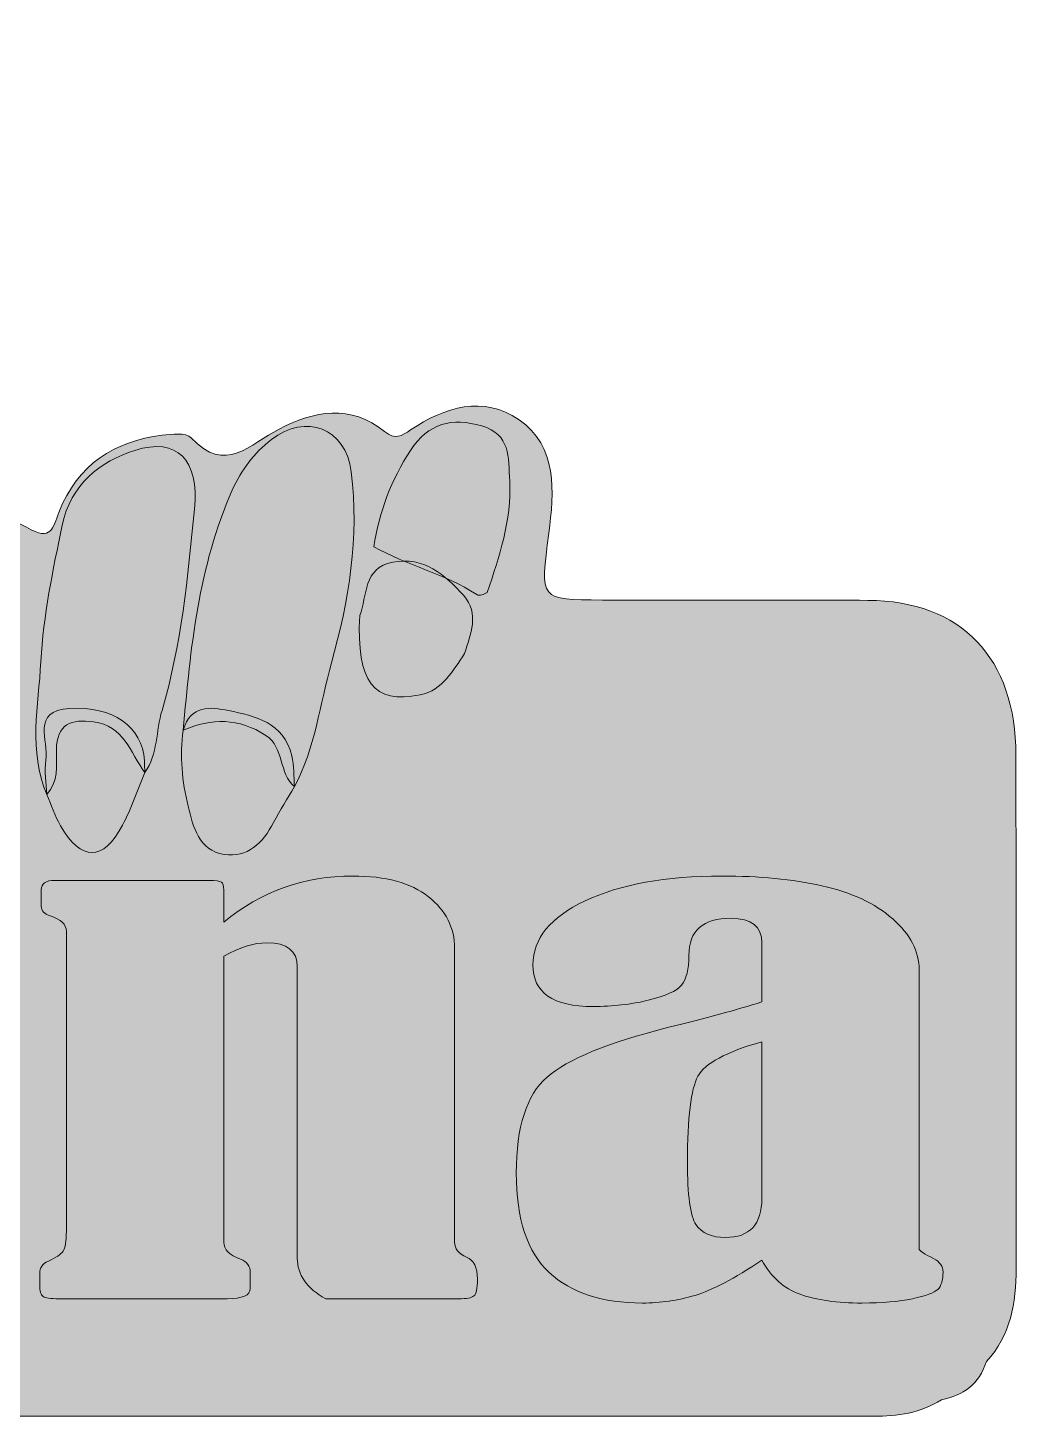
# Model space of a CAD drawing. Extents: x 573 to 1427, y -1386 to -613.
# Drawn here: x 1208.8 to 1426.8, y -1386.4 to -1080.2 of the extents above; entities that cross this region are included whole.
import ezdxf

# ---------------------------------------------------------------- set-up
doc = ezdxf.new("R2010")
doc.units = 0
doc.header["$MEASUREMENT"] = 0
doc.layers.add('katman 1', color=7, linetype='Continuous')

# ---------------------------------------------------------------- blocks, each defined once
blk = doc.blocks.new('block 4')
at = {"layer": 'katman 1', "true_color": 0x00000a}
h = blk.add_hatch(color=178, dxfattribs=at)
h.dxf.hatch_style = 2
edge = h.paths.add_edge_path()
edge.add_spline(control_points=[(1426.78, -1240.66), (1426.76, -1219.2), (1414.77, -1206.6), (1394.11, -1206.49), (1374.6, -1206.38), (1355.09, -1206.43), (1335.58, -1206.41), (1321.54, -1206.39), (1321.82, -1206.42), (1323.74, -1191.69), (1324.93, -1182.56), (1325.68, -1172.51), (1317.17, -1166.65), (1309.32, -1161.25), (1300.82, -1163.8), (1293.26, -1168.9), (1291.26, -1170.25), (1289.88, -1171.16), (1287.53, -1169.25), (1280, -1163.15), (1271.96, -1164.7), (1264.24, -1168.72), (1257.92, -1172.01), (1252.33, -1178.82), (1244.83, -1170.63), (1243.72, -1169.42), (1240.58, -1169.84), (1238.44, -1170.09), (1227.87, -1171.36), (1219.88, -1176.52), (1215.67, -1187.08), (1214.32, -1190.47), (1214.16, -1193.62), (1208.56, -1190.38), (1200.83, -1185.91), (1186.03, -1190.54), (1182.24, -1198.52), (1177.64, -1208.23), (1170.8, -1205.93), (1162.95, -1205.47), (1173.82, -1193.38), (1175.56, -1179.94), (1166.06, -1172.76), (1159.01, -1167.42), (1158.72, -1161.79), (1160.05, -1154.54), (1160.6, -1152.01), (1159, -1149.74), (1157.63, -1152.3), (1153.94, -1159.22), (1147.8, -1165.09), (1147.78, -1173.84), (1150.04, -1175.64), (1152.56, -1174.44), (1154.96, -1174.56), (1162.54, -1174.95), (1166.39, -1179.95), (1165.75, -1188.51), (1165.17, -1196.28), (1160.25, -1201), (1153.46, -1200.31), (1146.25, -1199.58), (1141.83, -1193.65), (1142.62, -1185.97), (1142.88, -1183.37), (1145.32, -1180.64), (1142.43, -1178.12), (1137.31, -1177.93), (1134.95, -1181.24), (1133.55, -1185.75), (1132.14, -1201.27), (1129.66, -1203.64), (1114.57, -1203.65), (1068.43, -1203.66), (1022.29, -1203.65), (976.14, -1203.65), (947.86, -1203.65), (919.56, -1203.35), (891.28, -1203.83), (882.37, -1203.98), (877.41, -1200.43), (874.65, -1192.06), (872.69, -1186.13), (871.13, -1180.03), (868.48, -1174.35), (854.98, -1156.14), (848.08, -1135.06), (843.56, -1112.91), (841.91, -1104.83), (841.56, -1096.57), (840.19, -1088.46), (839.62, -1085.05), (839.78, -1080.22), (833.97, -1082.85), (832.46, -1089.63), (832.6, -1096.44), (833.54, -1103.28), (836.02, -1121.41), (841.5, -1138.75), (846.28, -1156.27), (847.77, -1161.73), (848.65, -1165.68), (841.83, -1169.16), (830.58, -1174.88), (829.71, -1190.8), (838.81, -1200.68), (840.27, -1202.27), (843.65, -1202.32), (843.21, -1205.77), (832.37, -1206.01), (832.37, -1206.01), (826.88, -1196.39), (821.12, -1186.29), (809.26, -1180.88), (799.42, -1186.14), (792.25, -1189.97), (790.22, -1186.95), (786.65, -1181.79), (778.52, -1170.04), (761.62, -1166.57), (753.59, -1175.1), (750.48, -1178.41), (749, -1178.07), (745.63, -1176.15), (737.2, -1171.32), (727.67, -1167.96), (719.11, -1173.83), (713.72, -1177.53), (710.1, -1176.97), (704.72, -1175.22), (686.99, -1169.45), (677.51, -1178), (679.61, -1197.2), (679.7, -1198.05), (679.67, -1198.98), (679.99, -1199.73), (682.74, -1206.18), (679.31, -1206.55), (674.38, -1206.52), (652.13, -1206.36), (629.87, -1206.35), (607.61, -1206.51), (587.54, -1206.65), (575.49, -1219.39), (575.47, -1240.25), (575.44, -1270.82), (575.25, -1301.4), (575.58, -1331.97), (575.73, -1345.93), (572.97, -1360.4), (580.63, -1373.62), (581.19, -1374.04), (581.75, -1374.46), (582.31, -1374.86), (584.06, -1376.13), (585.86, -1377.23), (587.77, -1378.25), (589.9, -1379.4), (591.98, -1380.64), (594.12, -1381.78), (595.19, -1382.36), (596.27, -1382.93), (597.36, -1383.48), (597.55, -1383.57), (598.84, -1384.16), (599.52, -1384.48), (600.23, -1384.75), (601.47, -1385.23), (601.66, -1385.3), (602.49, -1385.6), (603.32, -1385.86), (604.16, -1386.13), (604.91, -1386.24), (605.67, -1386.29), (606.42, -1386.4), (869.4, -1386.4), (1132.37, -1386.4), (1395.35, -1386.41), (1400.64, -1386.41), (1405.74, -1385.74), (1410.34, -1382.76), (1415.12, -1381.84), (1418.67, -1379.33), (1420.27, -1374.34), (1425.6, -1368.59), (1426.84, -1361.43), (1426.83, -1353.82), (1426.81, -1316.1), (1426.8, -1278.38), (1426.78, -1240.66)], knot_values=[0, 0, 0, 0, 1, 1, 1, 2, 2, 2, 3, 3, 3, 4, 4, 4, 5, 5, 5, 6, 6, 6, 7, 7, 7, 8, 8, 8, 9, 9, 9, 10, 10, 10, 11, 11, 11, 12, 12, 12, 13, 13, 13, 14, 14, 14, 15, 15, 15, 16, 16, 16, 17, 17, 17, 18, 18, 18, 19, 19, 19, 20, 20, 20, 21, 21, 21, 22, 22, 22, 23, 23, 23, 24, 24, 24, 25, 25, 25, 26, 26, 26, 27, 27, 27, 28, 28, 28, 29, 29, 29, 30, 30, 30, 31, 31, 31, 32, 32, 32, 33, 33, 33, 34, 34, 34, 35, 35, 35, 36, 36, 36, 37, 37, 37, 38, 38, 38, 39, 39, 39, 40, 40, 40, 41, 41, 41, 42, 42, 42, 43, 43, 43, 44, 44, 44, 45, 45, 45, 46, 46, 46, 47, 47, 47, 48, 48, 48, 49, 49, 49, 50, 50, 50, 51, 51, 51, 52, 52, 52, 53, 53, 53, 54, 54, 54, 55, 55, 55, 56, 56, 56, 57, 57, 57, 58, 58, 58, 59, 59, 59, 60, 60, 60, 61, 61, 61, 62, 62, 62, 63, 63, 63, 63], degree=3, periodic=1)
at = {"layer": 'katman 1', "true_color": 0x865f3c}
h = blk.add_hatch(color=37, dxfattribs=at)
h.dxf.hatch_style = 2
edge = h.paths.add_edge_path()
edge.add_spline(control_points=[(1243.11, -1235.12), (1244.7, -1217.03), (1246.45, -1198.96), (1253.92, -1182.18), (1255.89, -1177.74), (1258.76, -1173.98), (1262.54, -1171.04), (1270.14, -1165.13), (1278.96, -1168.46), (1280.17, -1178.15), (1281.98, -1192.47), (1279.63, -1206.65), (1275.8, -1220.26), (1273.23, -1229.37), (1272.19, -1239.07), (1267.66, -1247.57), (1264.12, -1244.7), (1265.45, -1238.98), (1261.33, -1236.28), (1255.37, -1232.38), (1249.36, -1232.44), (1243.11, -1235.12)], knot_values=[0, 0, 0, 0, 1, 1, 1, 2, 2, 2, 3, 3, 3, 4, 4, 4, 5, 5, 5, 6, 6, 6, 7, 7, 7, 7], degree=3, periodic=1)
at = {"layer": 'katman 1', "true_color": 0x855f3d}
h = blk.add_hatch(color=37, dxfattribs=at)
h.dxf.hatch_style = 2
edge = h.paths.add_edge_path()
edge.add_spline(control_points=[(1285.14, -1194.65), (1286.34, -1186.97), (1288.98, -1179.91), (1293.21, -1173.44), (1297.18, -1167.36), (1302.43, -1166.13), (1308.94, -1168.02), (1315.29, -1169.88), (1314.84, -1174.87), (1315.11, -1180.18), (1315.55, -1188.93), (1312.8, -1196.8), (1310.16, -1204.78), (1309.43, -1205.17), (1308.51, -1205.62), (1307.85, -1205.19), (1300.73, -1200.62), (1292.44, -1198.78), (1285.14, -1194.65)], knot_values=[0, 0, 0, 0, 1, 1, 1, 2, 2, 2, 3, 3, 3, 4, 4, 4, 5, 5, 5, 6, 6, 6, 6], degree=3, periodic=1)
at = {"layer": 'katman 1', "true_color": 0x865f3c}
h = blk.add_hatch(color=37, dxfattribs=at)
h.dxf.hatch_style = 2
edge = h.paths.add_edge_path()
edge.add_spline(control_points=[(1213, -1249.28), (1208.91, -1239.71), (1211.18, -1229.68), (1211.7, -1219.98), (1212.23, -1209.88), (1214.37, -1199.81), (1216.41, -1189.87), (1218.23, -1181.01), (1224.79, -1175.81), (1232.44, -1173.41), (1241.77, -1170.48), (1246.65, -1175.4), (1245.58, -1186.4), (1244.12, -1201.32), (1242.69, -1216.34), (1238.43, -1230.76), (1237.08, -1235.31), (1237.51, -1240.39), (1234.62, -1244.45), (1231.46, -1240.06), (1229.95, -1234.05), (1223.31, -1233.26), (1218.41, -1232.67), (1215.22, -1233.58), (1215.13, -1239.59), (1215.08, -1242.92), (1215.66, -1246.52), (1213, -1249.28)], knot_values=[0, 0, 0, 0, 1, 1, 1, 2, 2, 2, 3, 3, 3, 4, 4, 4, 5, 5, 5, 6, 6, 6, 7, 7, 7, 8, 8, 8, 9, 9, 9, 9], degree=3, periodic=1)
at = {"layer": 'katman 1', "true_color": 0xba0c2f}
h = blk.add_hatch(color=242, dxfattribs=at)
h.dxf.hatch_style = 2
edge = h.paths.add_edge_path()
edge.add_spline(control_points=[(1305.17, -1218.23), (1302.55, -1222.03), (1300.41, -1226.28), (1295.34, -1227.31), (1285.04, -1229.41), (1281.29, -1224.54), (1282.03, -1209.85), (1283.74, -1205.45), (1282.76, -1199.3), (1289.32, -1198.07), (1296.2, -1196.78), (1300.84, -1200.81), (1304.98, -1205.44), (1308.54, -1209.4), (1306.43, -1213.93), (1305.17, -1218.23)], knot_values=[0, 0, 0, 0, 1, 1, 1, 2, 2, 2, 3, 3, 3, 4, 4, 4, 5, 5, 5, 5], degree=3, periodic=1)
h = blk.add_hatch(color=242, dxfattribs=at)
h.dxf.hatch_style = 2
edge = h.paths.add_edge_path()
edge.add_spline(control_points=[(1213, -1249.28), (1212.91, -1246.75), (1212.38, -1244.15), (1212.81, -1241.72), (1213.54, -1237.52), (1209.37, -1230.8), (1218.07, -1230.33), (1227.54, -1229.82), (1234.12, -1234.25), (1234.55, -1241.91), (1234.6, -1242.75), (1234.59, -1243.6), (1234.61, -1244.45), (1233.01, -1248.33), (1231.68, -1252.38), (1229.73, -1256.06), (1225.46, -1264.12), (1220.55, -1264.12), (1216.04, -1256.19), (1214.81, -1254.02), (1214, -1251.59), (1213, -1249.28)], knot_values=[0, 0, 0, 0, 1, 1, 1, 2, 2, 2, 3, 3, 3, 4, 4, 4, 5, 5, 5, 6, 6, 6, 7, 7, 7, 7], degree=3, periodic=1)
h = blk.add_hatch(color=242, dxfattribs=at)
h.dxf.hatch_style = 2
edge = h.paths.add_edge_path()
edge.add_spline(control_points=[(1243.11, -1235.12), (1244.71, -1229.44), (1249.12, -1229.99), (1253.07, -1230.8), (1258.98, -1232.02), (1265.23, -1233.32), (1267.06, -1240.79), (1267.59, -1242.96), (1267.48, -1245.31), (1267.66, -1247.57), (1266.11, -1250.2), (1264.44, -1252.76), (1263.03, -1255.47), (1260.66, -1260.05), (1257.31, -1263.31), (1252.11, -1262.51), (1246.59, -1261.66), (1245.26, -1256.41), (1244.18, -1251.87), (1242.88, -1246.44), (1242.25, -1240.79), (1243.11, -1235.12)], knot_values=[0, 0, 0, 0, 1, 1, 1, 2, 2, 2, 3, 3, 3, 4, 4, 4, 5, 5, 5, 6, 6, 6, 7, 7, 7, 7], degree=3, periodic=1)
at = {"layer": 'katman 1', "lineweight": 0}
for points, knots in [([(1426.78, -1240.66), (1426.76, -1219.2), (1414.77, -1206.6), (1394.11, -1206.49), (1374.6, -1206.38), (1355.09, -1206.43), (1335.58, -1206.41), (1321.54, -1206.39), (1321.82, -1206.42), (1323.74, -1191.69), (1324.93, -1182.56), (1325.68, -1172.51), (1317.17, -1166.65), (1309.32, -1161.25), (1300.82, -1163.8), (1293.26, -1168.9), (1291.26, -1170.25), (1289.88, -1171.16), (1287.53, -1169.25), (1280, -1163.15), (1271.96, -1164.7), (1264.24, -1168.72), (1257.92, -1172.01), (1252.33, -1178.82), (1244.83, -1170.63), (1243.72, -1169.42), (1240.58, -1169.84), (1238.44, -1170.09), (1227.87, -1171.36), (1219.88, -1176.52), (1215.67, -1187.08), (1214.32, -1190.47), (1214.16, -1193.62), (1208.56, -1190.38), (1200.83, -1185.91), (1186.03, -1190.54), (1182.24, -1198.52), (1177.64, -1208.23), (1170.8, -1205.93), (1162.95, -1205.47), (1173.82, -1193.38), (1175.56, -1179.94), (1166.06, -1172.76), (1159.01, -1167.42), (1158.72, -1161.79), (1160.05, -1154.54), (1160.6, -1152.01), (1159, -1149.74), (1157.63, -1152.3), (1153.94, -1159.22), (1147.8, -1165.09), (1147.78, -1173.84), (1150.04, -1175.64), (1152.56, -1174.44), (1154.96, -1174.56), (1162.54, -1174.95), (1166.39, -1179.95), (1165.75, -1188.51), (1165.17, -1196.28), (1160.25, -1201), (1153.46, -1200.31), (1146.25, -1199.58), (1141.83, -1193.65), (1142.62, -1185.97), (1142.88, -1183.37), (1145.32, -1180.64), (1142.43, -1178.12), (1137.31, -1177.93), (1134.95, -1181.24), (1133.55, -1185.75), (1132.14, -1201.27), (1129.66, -1203.64), (1114.57, -1203.65), (1068.43, -1203.66), (1022.29, -1203.65), (976.14, -1203.65), (947.86, -1203.65), (919.56, -1203.35), (891.28, -1203.83), (882.37, -1203.98), (877.41, -1200.43), (874.65, -1192.06), (872.69, -1186.13), (871.13, -1180.03), (868.48, -1174.35), (854.98, -1156.14), (848.08, -1135.06), (843.56, -1112.91), (841.91, -1104.83), (841.56, -1096.57), (840.19, -1088.46), (839.62, -1085.05), (839.78, -1080.22), (833.97, -1082.85), (832.46, -1089.63), (832.6, -1096.44), (833.54, -1103.28), (836.02, -1121.41), (841.5, -1138.75), (846.28, -1156.27), (847.77, -1161.73), (848.65, -1165.68), (841.83, -1169.16), (830.58, -1174.88), (829.71, -1190.8), (838.81, -1200.68), (840.27, -1202.27), (843.65, -1202.32), (843.21, -1205.77), (832.37, -1206.01), (832.37, -1206.01), (826.88, -1196.39), (821.12, -1186.29), (809.26, -1180.88), (799.42, -1186.14), (792.25, -1189.97), (790.22, -1186.95), (786.65, -1181.79), (778.52, -1170.04), (761.62, -1166.57), (753.59, -1175.1), (750.48, -1178.41), (749, -1178.07), (745.63, -1176.15), (737.2, -1171.32), (727.67, -1167.96), (719.11, -1173.83), (713.72, -1177.53), (710.1, -1176.97), (704.72, -1175.22), (686.99, -1169.45), (677.51, -1178), (679.61, -1197.2), (679.7, -1198.05), (679.67, -1198.98), (679.99, -1199.73), (682.74, -1206.18), (679.31, -1206.55), (674.38, -1206.52), (652.13, -1206.36), (629.87, -1206.35), (607.61, -1206.51), (587.54, -1206.65), (575.49, -1219.39), (575.47, -1240.25), (575.44, -1270.82), (575.25, -1301.4), (575.58, -1331.97), (575.73, -1345.93), (572.97, -1360.4), (580.63, -1373.62), (581.19, -1374.04), (581.75, -1374.46), (582.31, -1374.86), (584.06, -1376.13), (585.86, -1377.23), (587.77, -1378.25), (589.9, -1379.4), (591.98, -1380.64), (594.12, -1381.78), (595.19, -1382.36), (596.27, -1382.93), (597.36, -1383.48), (597.55, -1383.57), (598.84, -1384.16), (599.52, -1384.48), (600.23, -1384.75), (601.47, -1385.23), (601.66, -1385.3), (602.49, -1385.6), (603.32, -1385.86), (604.16, -1386.13), (604.91, -1386.24), (605.67, -1386.29), (606.42, -1386.4), (869.4, -1386.4), (1132.37, -1386.4), (1395.35, -1386.41), (1400.64, -1386.41), (1405.74, -1385.74), (1410.34, -1382.76), (1415.12, -1381.84), (1418.67, -1379.33), (1420.27, -1374.34), (1425.6, -1368.59), (1426.84, -1361.43), (1426.83, -1353.82), (1426.81, -1316.1), (1426.8, -1278.38), (1426.78, -1240.66)], [0, 0, 0, 0, 1, 1, 1, 2, 2, 2, 3, 3, 3, 4, 4, 4, 5, 5, 5, 6, 6, 6, 7, 7, 7, 8, 8, 8, 9, 9, 9, 10, 10, 10, 11, 11, 11, 12, 12, 12, 13, 13, 13, 14, 14, 14, 15, 15, 15, 16, 16, 16, 17, 17, 17, 18, 18, 18, 19, 19, 19, 20, 20, 20, 21, 21, 21, 22, 22, 22, 23, 23, 23, 24, 24, 24, 25, 25, 25, 26, 26, 26, 27, 27, 27, 28, 28, 28, 29, 29, 29, 30, 30, 30, 31, 31, 31, 32, 32, 32, 33, 33, 33, 34, 34, 34, 35, 35, 35, 36, 36, 36, 37, 37, 37, 38, 38, 38, 39, 39, 39, 40, 40, 40, 41, 41, 41, 42, 42, 42, 43, 43, 43, 44, 44, 44, 45, 45, 45, 46, 46, 46, 47, 47, 47, 48, 48, 48, 49, 49, 49, 50, 50, 50, 51, 51, 51, 52, 52, 52, 53, 53, 53, 54, 54, 54, 55, 55, 55, 56, 56, 56, 57, 57, 57, 58, 58, 58, 59, 59, 59, 60, 60, 60, 61, 61, 61, 62, 62, 62, 63, 63, 63, 63]), ([(1243.11, -1235.12), (1244.7, -1217.03), (1246.45, -1198.96), (1253.92, -1182.18), (1255.89, -1177.74), (1258.76, -1173.98), (1262.54, -1171.04), (1270.14, -1165.13), (1278.96, -1168.46), (1280.17, -1178.15), (1281.98, -1192.47), (1279.63, -1206.65), (1275.8, -1220.26), (1273.23, -1229.37), (1272.19, -1239.07), (1267.66, -1247.57), (1264.12, -1244.7), (1265.45, -1238.98), (1261.33, -1236.28), (1255.37, -1232.38), (1249.36, -1232.44), (1243.11, -1235.12)], [0, 0, 0, 0, 1, 1, 1, 2, 2, 2, 3, 3, 3, 4, 4, 4, 5, 5, 5, 6, 6, 6, 7, 7, 7, 7]), ([(1285.14, -1194.65), (1286.34, -1186.97), (1288.98, -1179.91), (1293.21, -1173.44), (1297.18, -1167.36), (1302.43, -1166.13), (1308.94, -1168.02), (1315.29, -1169.88), (1314.84, -1174.87), (1315.11, -1180.18), (1315.55, -1188.93), (1312.8, -1196.8), (1310.16, -1204.78), (1309.43, -1205.17), (1308.51, -1205.62), (1307.85, -1205.19), (1300.73, -1200.62), (1292.44, -1198.78), (1285.14, -1194.65)], [0, 0, 0, 0, 1, 1, 1, 2, 2, 2, 3, 3, 3, 4, 4, 4, 5, 5, 5, 6, 6, 6, 6]), ([(1213, -1249.28), (1208.91, -1239.71), (1211.18, -1229.68), (1211.7, -1219.98), (1212.23, -1209.88), (1214.37, -1199.81), (1216.41, -1189.87), (1218.23, -1181.01), (1224.79, -1175.81), (1232.44, -1173.41), (1241.77, -1170.48), (1246.65, -1175.4), (1245.58, -1186.4), (1244.12, -1201.32), (1242.69, -1216.34), (1238.43, -1230.76), (1237.08, -1235.31), (1237.51, -1240.39), (1234.62, -1244.45), (1231.46, -1240.06), (1229.95, -1234.05), (1223.31, -1233.26), (1218.41, -1232.67), (1215.22, -1233.58), (1215.13, -1239.59), (1215.08, -1242.92), (1215.66, -1246.52), (1213, -1249.28)], [0, 0, 0, 0, 1, 1, 1, 2, 2, 2, 3, 3, 3, 4, 4, 4, 5, 5, 5, 6, 6, 6, 7, 7, 7, 8, 8, 8, 9, 9, 9, 9]), ([(1305.17, -1218.23), (1302.55, -1222.03), (1300.41, -1226.28), (1295.34, -1227.31), (1285.04, -1229.41), (1281.29, -1224.54), (1282.03, -1209.85), (1283.74, -1205.45), (1282.76, -1199.3), (1289.32, -1198.07), (1296.2, -1196.78), (1300.84, -1200.81), (1304.98, -1205.44), (1308.54, -1209.4), (1306.43, -1213.93), (1305.17, -1218.23)], [0, 0, 0, 0, 1, 1, 1, 2, 2, 2, 3, 3, 3, 4, 4, 4, 5, 5, 5, 5]), ([(1213, -1249.28), (1212.91, -1246.75), (1212.38, -1244.15), (1212.81, -1241.72), (1213.54, -1237.52), (1209.37, -1230.8), (1218.07, -1230.33), (1227.54, -1229.82), (1234.12, -1234.25), (1234.55, -1241.91), (1234.6, -1242.75), (1234.59, -1243.6), (1234.61, -1244.45), (1233.01, -1248.33), (1231.68, -1252.38), (1229.73, -1256.06), (1225.46, -1264.12), (1220.55, -1264.12), (1216.04, -1256.19), (1214.81, -1254.02), (1214, -1251.59), (1213, -1249.28)], [0, 0, 0, 0, 1, 1, 1, 2, 2, 2, 3, 3, 3, 4, 4, 4, 5, 5, 5, 6, 6, 6, 7, 7, 7, 7]), ([(1243.11, -1235.12), (1244.71, -1229.44), (1249.12, -1229.99), (1253.07, -1230.8), (1258.98, -1232.02), (1265.23, -1233.32), (1267.06, -1240.79), (1267.59, -1242.96), (1267.48, -1245.31), (1267.66, -1247.57), (1266.11, -1250.2), (1264.44, -1252.76), (1263.03, -1255.47), (1260.66, -1260.05), (1257.31, -1263.31), (1252.11, -1262.51), (1246.59, -1261.66), (1245.26, -1256.41), (1244.18, -1251.87), (1242.88, -1246.44), (1242.25, -1240.79), (1243.11, -1235.12)], [0, 0, 0, 0, 1, 1, 1, 2, 2, 2, 3, 3, 3, 4, 4, 4, 5, 5, 5, 6, 6, 6, 7, 7, 7, 7])]:
    blk.add_open_spline(points, degree=3, knots=knots, dxfattribs=at)
blk = doc.blocks.new('block 3')
at = {"layer": 'katman 1'}
blk.add_blockref('block 4', (0, 0), dxfattribs=at)
blk = doc.blocks.new('block 5')
at = {"layer": 'katman 1', "true_color": 0x009c03}
h = blk.add_hatch(color=94, dxfattribs=at)
h.dxf.hatch_style = 2
edge = h.paths.add_edge_path()
edge.add_spline(control_points=[(1252.04, -1277.42), (1260.34, -1270.66), (1269.82, -1267.28), (1280.49, -1267.28), (1287.77, -1267.28), (1293.34, -1268.8), (1297.19, -1271.84), (1301.04, -1274.88), (1302.97, -1278.7), (1302.97, -1283.29), (1302.97, -1283.29), (1302.97, -1348.01), (1302.97, -1348.01), (1302.97, -1349.45), (1303.84, -1350.55), (1305.59, -1351.32), (1307.19, -1351.95), (1307.99, -1353.57), (1307.99, -1356.18), (1307.99, -1358.25), (1307.73, -1359.49), (1307.21, -1359.89), (1306.68, -1360.3), (1305.59, -1360.5), (1303.91, -1360.5), (1303.91, -1360.5), (1274.53, -1360.5), (1274.53, -1360.5), (1270.34, -1358.21), (1268.25, -1355.21), (1268.25, -1351.52), (1268.25, -1351.52), (1268.25, -1287.28), (1268.25, -1287.28), (1268.25, -1283.76), (1266.02, -1282.01), (1261.56, -1282.01), (1258.63, -1282.01), (1255.46, -1283), (1252.04, -1284.98), (1252.04, -1284.98), (1252.04, -1348.01), (1252.04, -1348.01), (1252.04, -1349.63), (1253.26, -1350.89), (1255.7, -1351.79), (1257.16, -1352.33), (1257.9, -1353.32), (1257.9, -1354.76), (1257.9, -1354.76), (1257.9, -1358.21), (1257.9, -1358.21), (1257.9, -1359.74), (1256.19, -1360.5), (1252.77, -1360.5), (1252.77, -1360.5), (1215.65, -1360.5), (1215.65, -1360.5), (1213.83, -1360.5), (1212.68, -1360.33), (1212.2, -1360), (1211.71, -1359.66), (1211.46, -1358.81), (1211.46, -1357.46), (1211.46, -1357.46), (1211.46, -1354.96), (1211.46, -1354.96), (1211.46, -1353.66), (1212.09, -1352.73), (1213.35, -1352.19), (1215.02, -1351.43), (1216.1, -1350.71), (1216.59, -1350.03), (1217.07, -1349.36), (1217.32, -1347.87), (1217.32, -1345.57), (1217.32, -1345.57), (1217.32, -1279.51), (1217.32, -1279.51), (1217.32, -1277.93), (1216.13, -1276.79), (1213.76, -1276.06), (1212.44, -1275.66), (1211.78, -1274.94), (1211.78, -1273.9), (1211.78, -1273.9), (1211.78, -1270.32), (1211.78, -1270.32), (1211.78, -1268.93), (1212.75, -1268.23), (1214.71, -1268.23), (1214.71, -1268.23), (1248.8, -1268.23), (1248.8, -1268.23), (1250.26, -1268.23), (1251.17, -1268.36), (1251.52, -1268.63), (1251.87, -1268.9), (1252.04, -1269.47), (1252.04, -1270.32), (1252.04, -1270.32), (1252.04, -1277.42), (1252.04, -1277.42)], knot_values=[0, 0, 0, 0, 1, 1, 1, 2, 2, 2, 3, 3, 3, 4, 4, 4, 5, 5, 5, 6, 6, 6, 7, 7, 7, 8, 8, 8, 9, 9, 9, 10, 10, 10, 11, 11, 11, 12, 12, 12, 13, 13, 13, 14, 14, 14, 15, 15, 15, 16, 16, 16, 17, 17, 17, 18, 18, 18, 19, 19, 19, 20, 20, 20, 21, 21, 21, 22, 22, 22, 23, 23, 23, 24, 24, 24, 25, 25, 25, 26, 26, 26, 27, 27, 27, 28, 28, 28, 29, 29, 29, 30, 30, 30, 31, 31, 31, 32, 32, 32, 33, 33, 33, 34, 34, 34, 34], degree=3, periodic=1)
h = blk.add_hatch(color=94, dxfattribs=at)
h.dxf.hatch_style = 2
edge = h.paths.add_edge_path()
edge.add_spline(control_points=[(1370.74, -1295.05), (1370.74, -1295.05), (1370.74, -1282.01), (1370.74, -1282.01), (1370.74, -1278.41), (1368.47, -1276.6), (1363.94, -1276.6), (1357.73, -1276.6), (1354.63, -1279.33), (1354.63, -1284.78), (1354.63, -1287.84), (1354.09, -1290.03), (1353.01, -1291.33), (1351.93, -1292.64), (1349.49, -1293.75), (1345.69, -1294.67), (1341.89, -1295.6), (1337.83, -1296.06), (1333.51, -1296.06), (1324.65, -1296.06), (1320.23, -1293), (1320.23, -1286.87), (1320.23, -1281.11), (1324.08, -1276.4), (1331.78, -1272.75), (1339.49, -1269.11), (1349.54, -1267.28), (1361.95, -1267.28), (1370.11, -1267.28), (1377.45, -1268), (1383.97, -1269.44), (1390.49, -1270.88), (1395.69, -1273.31), (1399.59, -1276.73), (1403.49, -1280.15), (1405.44, -1283.91), (1405.46, -1288), (1405.46, -1288), (1405.46, -1349.63), (1405.46, -1349.63), (1405.6, -1349.94), (1406.64, -1350.62), (1408.6, -1351.65), (1409.99, -1352.33), (1410.69, -1353.32), (1410.69, -1354.63), (1410.69, -1356.43), (1410.3, -1357.7), (1409.54, -1358.44), (1408.77, -1359.19), (1406.91, -1359.87), (1403.94, -1360.5), (1400.98, -1361.13), (1397.27, -1361.45), (1392.8, -1361.45), (1387.37, -1361.45), (1382.83, -1360.81), (1379.21, -1359.52), (1375.58, -1358.24), (1372.76, -1355.73), (1370.74, -1351.99), (1364.67, -1356.04), (1359.76, -1358.63), (1355.99, -1359.76), (1352.23, -1360.89), (1348.36, -1361.45), (1344.38, -1361.45), (1335.54, -1361.45), (1328.7, -1359.21), (1323.84, -1354.73), (1318.99, -1350.26), (1316.57, -1342.94), (1316.57, -1332.77), (1316.57, -1322.6), (1318.84, -1315.55), (1323.37, -1311.61), (1327.9, -1307.68), (1336.75, -1304.04), (1349.93, -1300.72), (1358.29, -1298.65), (1365.23, -1296.76), (1370.74, -1295.05)], knot_values=[0, 0, 0, 0, 1, 1, 1, 2, 2, 2, 3, 3, 3, 4, 4, 4, 5, 5, 5, 6, 6, 6, 7, 7, 7, 8, 8, 8, 9, 9, 9, 10, 10, 10, 11, 11, 11, 12, 12, 12, 13, 13, 13, 14, 14, 14, 15, 15, 15, 16, 16, 16, 17, 17, 17, 18, 18, 18, 19, 19, 19, 20, 20, 20, 21, 21, 21, 22, 22, 22, 23, 23, 23, 24, 24, 24, 25, 25, 25, 26, 26, 26, 27, 27, 27, 27], degree=3, periodic=1)
edge = h.paths.add_edge_path()
edge.add_spline(control_points=[(1370.74, -1303.83), (1362.86, -1306.08), (1358.15, -1308.61), (1356.62, -1311.42), (1355.09, -1314.23), (1354.32, -1320.55), (1354.32, -1330.4), (1354.32, -1337.64), (1354.95, -1342.22), (1356.2, -1344.13), (1357.46, -1346.04), (1359.62, -1346.99), (1362.69, -1346.99), (1368.05, -1346.99), (1370.74, -1344.11), (1370.74, -1338.36), (1370.74, -1338.36), (1370.74, -1303.83), (1370.74, -1303.83)], knot_values=[0, 0, 0, 0, 1, 1, 1, 2, 2, 2, 3, 3, 3, 4, 4, 4, 5, 5, 5, 6, 6, 6, 6], degree=3, periodic=1)
at = {"layer": 'katman 1', "lineweight": 0}
for points, knots in [([(1252.04, -1277.42), (1260.34, -1270.66), (1269.82, -1267.28), (1280.49, -1267.28), (1287.77, -1267.28), (1293.34, -1268.8), (1297.19, -1271.84), (1301.04, -1274.88), (1302.97, -1278.7), (1302.97, -1283.29), (1302.97, -1283.29), (1302.97, -1348.01), (1302.97, -1348.01), (1302.97, -1349.45), (1303.84, -1350.55), (1305.59, -1351.32), (1307.19, -1351.95), (1307.99, -1353.57), (1307.99, -1356.18), (1307.99, -1358.25), (1307.73, -1359.49), (1307.21, -1359.89), (1306.68, -1360.3), (1305.59, -1360.5), (1303.91, -1360.5), (1303.91, -1360.5), (1274.53, -1360.5), (1274.53, -1360.5), (1270.34, -1358.21), (1268.25, -1355.21), (1268.25, -1351.52), (1268.25, -1351.52), (1268.25, -1287.28), (1268.25, -1287.28), (1268.25, -1283.76), (1266.02, -1282.01), (1261.56, -1282.01), (1258.63, -1282.01), (1255.46, -1283), (1252.04, -1284.98), (1252.04, -1284.98), (1252.04, -1348.01), (1252.04, -1348.01), (1252.04, -1349.63), (1253.26, -1350.89), (1255.7, -1351.79), (1257.16, -1352.33), (1257.9, -1353.32), (1257.9, -1354.76), (1257.9, -1354.76), (1257.9, -1358.21), (1257.9, -1358.21), (1257.9, -1359.74), (1256.19, -1360.5), (1252.77, -1360.5), (1252.77, -1360.5), (1215.65, -1360.5), (1215.65, -1360.5), (1213.83, -1360.5), (1212.68, -1360.33), (1212.2, -1360), (1211.71, -1359.66), (1211.46, -1358.81), (1211.46, -1357.46), (1211.46, -1357.46), (1211.46, -1354.96), (1211.46, -1354.96), (1211.46, -1353.66), (1212.09, -1352.73), (1213.35, -1352.19), (1215.02, -1351.43), (1216.1, -1350.71), (1216.59, -1350.03), (1217.07, -1349.36), (1217.32, -1347.87), (1217.32, -1345.57), (1217.32, -1345.57), (1217.32, -1279.51), (1217.32, -1279.51), (1217.32, -1277.93), (1216.13, -1276.79), (1213.76, -1276.06), (1212.44, -1275.66), (1211.78, -1274.94), (1211.78, -1273.9), (1211.78, -1273.9), (1211.78, -1270.32), (1211.78, -1270.32), (1211.78, -1268.93), (1212.75, -1268.23), (1214.71, -1268.23), (1214.71, -1268.23), (1248.8, -1268.23), (1248.8, -1268.23), (1250.26, -1268.23), (1251.17, -1268.36), (1251.52, -1268.63), (1251.87, -1268.9), (1252.04, -1269.47), (1252.04, -1270.32), (1252.04, -1270.32), (1252.04, -1277.42), (1252.04, -1277.42)], [0, 0, 0, 0, 1, 1, 1, 2, 2, 2, 3, 3, 3, 4, 4, 4, 5, 5, 5, 6, 6, 6, 7, 7, 7, 8, 8, 8, 9, 9, 9, 10, 10, 10, 11, 11, 11, 12, 12, 12, 13, 13, 13, 14, 14, 14, 15, 15, 15, 16, 16, 16, 17, 17, 17, 18, 18, 18, 19, 19, 19, 20, 20, 20, 21, 21, 21, 22, 22, 22, 23, 23, 23, 24, 24, 24, 25, 25, 25, 26, 26, 26, 27, 27, 27, 28, 28, 28, 29, 29, 29, 30, 30, 30, 31, 31, 31, 32, 32, 32, 33, 33, 33, 34, 34, 34, 34]), ([(1370.74, -1295.05), (1370.74, -1295.05), (1370.74, -1282.01), (1370.74, -1282.01), (1370.74, -1278.41), (1368.47, -1276.6), (1363.94, -1276.6), (1357.73, -1276.6), (1354.63, -1279.33), (1354.63, -1284.78), (1354.63, -1287.84), (1354.09, -1290.03), (1353.01, -1291.33), (1351.93, -1292.64), (1349.49, -1293.75), (1345.69, -1294.67), (1341.89, -1295.6), (1337.83, -1296.06), (1333.51, -1296.06), (1324.65, -1296.06), (1320.23, -1293), (1320.23, -1286.87), (1320.23, -1281.11), (1324.08, -1276.4), (1331.78, -1272.75), (1339.49, -1269.11), (1349.54, -1267.28), (1361.95, -1267.28), (1370.11, -1267.28), (1377.45, -1268), (1383.97, -1269.44), (1390.49, -1270.88), (1395.69, -1273.31), (1399.59, -1276.73), (1403.49, -1280.15), (1405.44, -1283.91), (1405.46, -1288), (1405.46, -1288), (1405.46, -1349.63), (1405.46, -1349.63), (1405.6, -1349.94), (1406.64, -1350.62), (1408.6, -1351.65), (1409.99, -1352.33), (1410.69, -1353.32), (1410.69, -1354.63), (1410.69, -1356.43), (1410.3, -1357.7), (1409.54, -1358.44), (1408.77, -1359.19), (1406.91, -1359.87), (1403.94, -1360.5), (1400.98, -1361.13), (1397.27, -1361.45), (1392.8, -1361.45), (1387.37, -1361.45), (1382.83, -1360.81), (1379.21, -1359.52), (1375.58, -1358.24), (1372.76, -1355.73), (1370.74, -1351.99), (1364.67, -1356.04), (1359.76, -1358.63), (1355.99, -1359.76), (1352.23, -1360.89), (1348.36, -1361.45), (1344.38, -1361.45), (1335.54, -1361.45), (1328.7, -1359.21), (1323.84, -1354.73), (1318.99, -1350.26), (1316.57, -1342.94), (1316.57, -1332.77), (1316.57, -1322.6), (1318.84, -1315.55), (1323.37, -1311.61), (1327.9, -1307.68), (1336.75, -1304.04), (1349.93, -1300.72), (1358.29, -1298.65), (1365.23, -1296.76), (1370.74, -1295.05)], [0, 0, 0, 0, 1, 1, 1, 2, 2, 2, 3, 3, 3, 4, 4, 4, 5, 5, 5, 6, 6, 6, 7, 7, 7, 8, 8, 8, 9, 9, 9, 10, 10, 10, 11, 11, 11, 12, 12, 12, 13, 13, 13, 14, 14, 14, 15, 15, 15, 16, 16, 16, 17, 17, 17, 18, 18, 18, 19, 19, 19, 20, 20, 20, 21, 21, 21, 22, 22, 22, 23, 23, 23, 24, 24, 24, 25, 25, 25, 26, 26, 26, 27, 27, 27, 27]), ([(1370.74, -1303.83), (1362.86, -1306.08), (1358.15, -1308.61), (1356.62, -1311.42), (1355.09, -1314.23), (1354.32, -1320.55), (1354.32, -1330.4), (1354.32, -1337.64), (1354.95, -1342.22), (1356.2, -1344.13), (1357.46, -1346.04), (1359.62, -1346.99), (1362.69, -1346.99), (1368.05, -1346.99), (1370.74, -1344.11), (1370.74, -1338.36), (1370.74, -1338.36), (1370.74, -1303.83), (1370.74, -1303.83)], [0, 0, 0, 0, 1, 1, 1, 2, 2, 2, 3, 3, 3, 4, 4, 4, 5, 5, 5, 6, 6, 6, 6])]:
    blk.add_open_spline(points, degree=3, knots=knots, dxfattribs=at)
blk = doc.blocks.new('block 2')
at = {"layer": 'katman 1'}
for name in ['block 3', 'block 5']:
    blk.add_blockref(name, (0, 0), dxfattribs=at)

msp = doc.modelspace()

# ---------------------------------------------------------------- block references
at = {"layer": 'katman 1'}
msp.add_blockref('block 2', (0, 0), dxfattribs=at)

doc.saveas('drawing.dxf')
